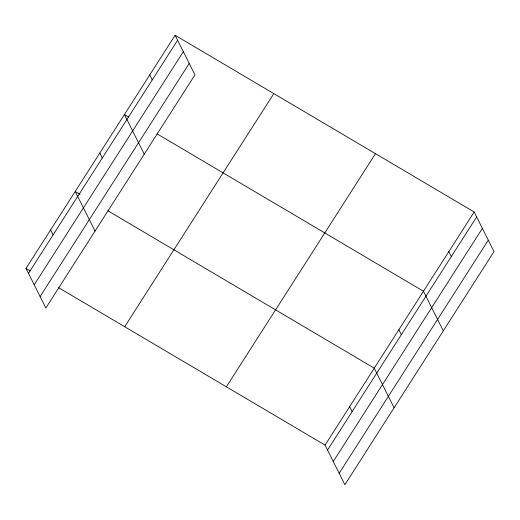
<?xml version="1.0" encoding="UTF-8"?>
<svg xmlns="http://www.w3.org/2000/svg" width="520" height="520" viewBox="0 0 520 520"><rect width="100%" height="100%" fill="white"/><g stroke="black" fill="none" stroke-linecap="round" stroke-linejoin="round"><path stroke-width="0.78" d="M175.117 35.282L194.948 74.886L45.832 308.016L26 268.411L175.117 35.282L474.168 211.984L494 251.589L344.884 484.718L325.052 445.113L58.663 287.716M28.489 273.383L177.606 40.255M34.21 284.811L183.333 51.682M40.105 296.589L189.228 63.459M124.69 326.722L273.806 93.594M226.363 386.802L375.479 153.673M325.052 445.113L474.168 211.984M327.535 450.079L476.658 216.951M333.262 461.507L482.378 228.384M339.157 473.285L488.274 240.156M128.59 117.013L124.416 114.549L144.248 154.154M157.079 133.848L423.469 291.245L443.3 330.85M80.073 194.357L75.212 191.483L95.043 231.082M107.874 210.782L374.257 368.179L394.089 407.784M26 268.411L30.173 270.875M448.819 251.615L451.308 256.581M398.866 329.713L401.349 334.678M349.654 406.647L352.144 411.613M149.767 74.919L152.256 79.885M99.814 153.017L102.303 157.983M50.602 229.944L53.092 234.917"/></g></svg>
